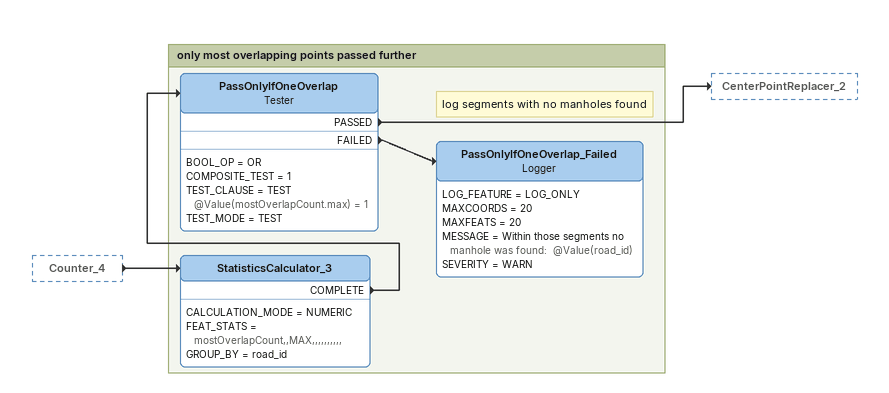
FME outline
Counter_4 [outside]
    -> StatisticsCalculator_3

Bookmark: only most overlapping points passed further
StatisticsCalculator_3
    CALCULATION_MODE = NUMERIC
    FEAT_STATS = mostOverlapCount,,MAX,,,,,,,,,,
    GROUP_BY = road_id
    COMPLETE -> PassOnlyIfOneOverlap
PassOnlyIfOneOverlap: Tester
    BOOL_OP = OR
    COMPOSITE_TEST = 1
    TEST_CLAUSE = TEST @Value(mostOverlapCount.max) = 1
    TEST_MODE = TEST
    PASSED -> CenterPointReplacer_2
    FAILED -> PassOnlyIfOneOverlap_Failed
Note: log segments with no manholes found
PassOnlyIfOneOverlap_Failed: Logger
    LOG_FEATURE = LOG_ONLY
    MAXCOORDS = 20
    MAXFEATS = 20
    MESSAGE = Within those segments no manhole was found:  @Value(road_id)
    SEVERITY = WARN
